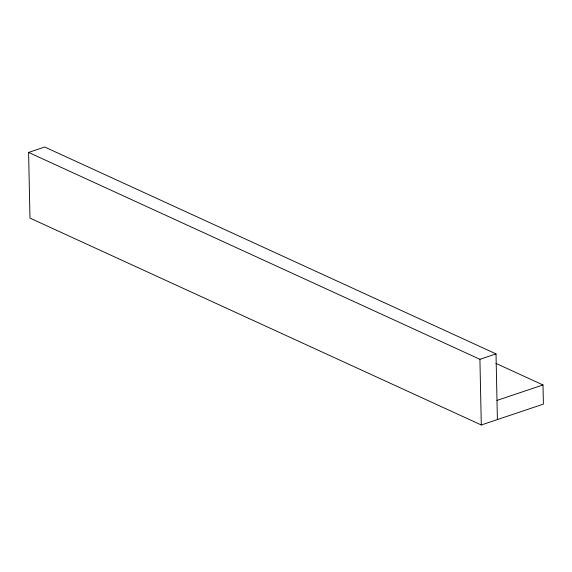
<?xml version="1.0" encoding="UTF-8"?>
<svg xmlns="http://www.w3.org/2000/svg" width="572" height="572" viewBox="0 0 572 572"><rect width="100%" height="100%" fill="white"/><g stroke="black" fill="none" stroke-linecap="round" stroke-linejoin="round"><path stroke-width="0.86" d="M495.917 363.377L543 384.956L543.4 404.118L481.295 424.982L29.973 218.111L28.6 152.424L44.702 147.018L496.017 353.889L497.397 419.576M28.6 152.424L479.915 359.302L496.017 353.889M496.996 400.414L543 384.956M479.915 359.302L481.295 424.982"/></g></svg>
